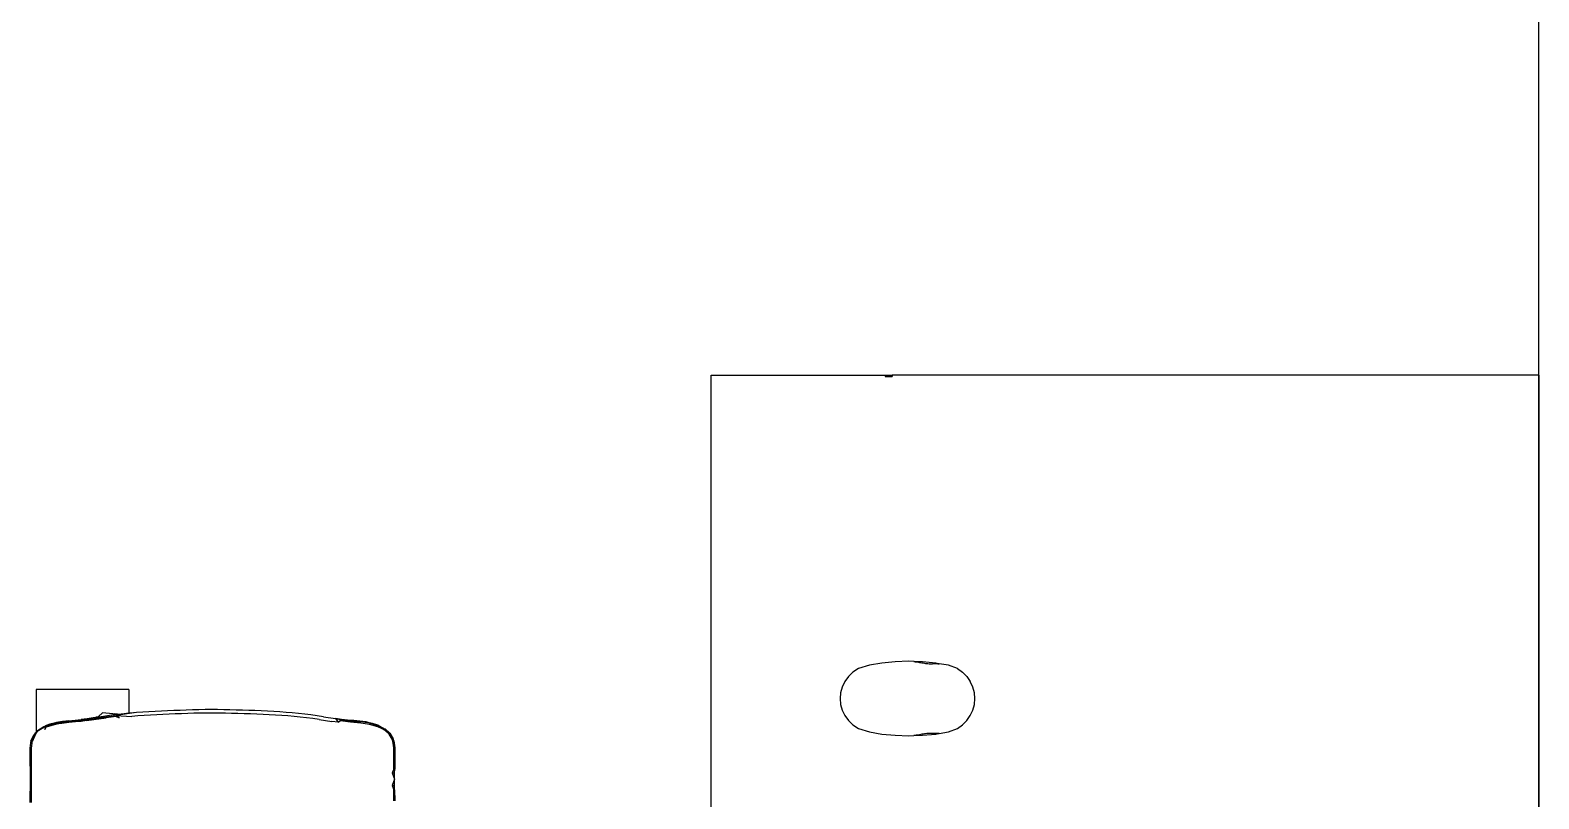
# Model space of a CAD drawing. Header units: metres. Extents: x 428 to 3974, y -4076 to 3914.
# Drawn here: x 1092.319 to 1093.359, y -3844.062 to -3843.533 of the extents above; entities that cross this region are included whole.
import ezdxf

# ---------------------------------------------------------------- set-up
doc = ezdxf.new("R2010")
doc.units = ezdxf.units.M
doc.header["$MEASUREMENT"] = 0
doc.layers.add('Edges', color=7, linetype='Continuous')
doc.layers.add('wall', color=150, linetype='Continuous')

msp = doc.modelspace()

# ---------------------------------------------------------------- linework, layer by layer
at = {"layer": 'Edges'}
for p, q in [((1092.7885, -3843.7704), (1092.9082, -3843.7704)), ((1092.7885, -3844.1648), (1092.7885, -3843.7704)), ((1092.9082, -3843.7704), (1092.9132, -3843.7704)), ((1092.9082, -3843.7704), (1092.9082, -3843.7714)), ((1092.9132, -3843.7704), (1092.9132, -3843.7714)), ((1093.3585, -3843.7704), (1092.9132, -3843.7704)), ((1093.3585, -3843.7704), (1093.3585, -3844.9104)), ((1092.9082, -3843.7714), (1092.9132, -3843.7714)), ((1092.9152, -3843.9678), (1092.9061, -3843.9687)), ((1092.9246, -3843.9674), (1092.9152, -3843.9678)), ((1092.928, -3843.9676), (1092.9246, -3843.9674)), ((1092.928, -3843.9676), (1092.9283, -3843.9676)), ((1092.9283, -3843.9676), (1092.929, -3843.9677)), ((1092.934, -3843.9678), (1092.9283, -3843.9676)), ((1092.929, -3843.9677), (1092.9297, -3843.9678)), ((1092.9297, -3843.9678), (1092.9305, -3843.9679)), ((1092.9305, -3843.9679), (1092.9312, -3843.968)), ((1092.9312, -3843.968), (1092.9313, -3843.968)), ((1092.9313, -3843.968), (1092.932, -3843.9682)), ((1092.932, -3843.9682), (1092.9328, -3843.9683)), ((1092.9328, -3843.9683), (1092.9336, -3843.9685)), ((1092.9336, -3843.9685), (1092.934, -3843.9685)), ((1092.9431, -3843.9687), (1092.934, -3843.9678)), ((1092.934, -3843.9685), (1092.9345, -3843.9686)), ((1092.883, -3843.978), (1092.8805, -3843.9814)), ((1092.8861, -3843.975), (1092.883, -3843.978)), ((1092.8898, -3843.9723), (1092.8861, -3843.975)), ((1092.8974, -3843.9702), (1092.8898, -3843.9723)), ((1092.9061, -3843.9687), (1092.8974, -3843.9702)), ((1092.9345, -3843.9686), (1092.9353, -3843.9687)), ((1092.9353, -3843.9687), (1092.9361, -3843.9689)), ((1092.9361, -3843.9689), (1092.9369, -3843.969)), ((1092.9369, -3843.969), (1092.9377, -3843.969)), ((1092.9377, -3843.969), (1092.9385, -3843.9691)), ((1092.9385, -3843.9691), (1092.9393, -3843.9691)), ((1092.9393, -3843.9691), (1092.9401, -3843.9691)), ((1092.9401, -3843.9691), (1092.9409, -3843.9691)), ((1092.9409, -3843.9691), (1092.9417, -3843.969)), ((1092.9417, -3843.969), (1092.9425, -3843.9689)), ((1092.9425, -3843.9689), (1092.9431, -3843.9689)), ((1092.9452, -3843.9691), (1092.9431, -3843.9687)), ((1092.9431, -3843.9689), (1092.9432, -3843.969)), ((1092.9432, -3843.969), (1092.9439, -3843.969)), ((1092.9439, -3843.969), (1092.9445, -3843.9691)), ((1092.9445, -3843.9691), (1092.9452, -3843.9691)), ((1092.9452, -3843.9691), (1092.9455, -3843.9691)), ((1092.9518, -3843.9702), (1092.9455, -3843.9691)), ((1092.958, -3843.9723), (1092.9518, -3843.9702)), ((1092.958, -3843.9723), (1092.9615, -3843.975)), ((1092.9615, -3843.975), (1092.9645, -3843.978)), ((1092.9645, -3843.978), (1092.9669, -3843.9814)), ((1092.3235, -3843.9868), (1092.3235, -3844.0164)), ((1092.3873, -3843.9868), (1092.3235, -3843.9868)), ((1092.3873, -3843.9868), (1092.3873, -3844.0032)), ((1092.8776, -3843.9891), (1092.8772, -3843.9931)), ((1092.8787, -3843.9852), (1092.8776, -3843.9891)), ((1092.8805, -3843.9814), (1092.8787, -3843.9852)), ((1092.9687, -3843.9852), (1092.9669, -3843.9814)), ((1092.9697, -3843.9891), (1092.9687, -3843.9852)), ((1092.9701, -3843.9931), (1092.9697, -3843.9891)), ((1092.8772, -3843.9931), (1092.8776, -3843.9971)), ((1092.8776, -3843.9971), (1092.8787, -3844.001)), ((1092.9687, -3844.001), (1092.9697, -3843.9971)), ((1092.9697, -3843.9971), (1092.9701, -3843.9931)), ((1092.3369, -3844.0098), (1092.333, -3844.0108)), ((1092.3368, -3844.0102), (1092.339, -3844.0098)), ((1092.3374, -3844.0096), (1092.3369, -3844.0098)), ((1092.3369, -3844.0098), (1092.339, -3844.0098)), ((1092.3417, -3844.0089), (1092.3374, -3844.0096)), ((1092.339, -3844.0098), (1092.3412, -3844.0094)), ((1092.3412, -3844.0094), (1092.346, -3844.0089)), ((1092.3459, -3844.0096), (1092.3412, -3844.0102)), ((1092.346, -3844.0084), (1092.3417, -3844.0089)), ((1092.3507, -3844.0092), (1092.3459, -3844.0096)), ((1092.346, -3844.0084), (1092.3544, -3844.0075)), ((1092.346, -3844.0089), (1092.3507, -3844.0084)), ((1092.3507, -3844.0084), (1092.3544, -3844.008)), ((1092.3544, -3844.0088), (1092.3507, -3844.0092)), ((1092.3586, -3844.007), (1092.3544, -3844.0075)), ((1092.3544, -3844.008), (1092.3582, -3844.0075)), ((1092.3582, -3844.0083), (1092.3544, -3844.0088)), ((1092.3582, -3844.0075), (1092.3716, -3844.0056)), ((1092.3582, -3844.0083), (1092.3716, -3844.0064)), ((1092.3628, -3844.0064), (1092.3586, -3844.007)), ((1092.3646, -3844.0061), (1092.3628, -3844.0064)), ((1092.3646, -3844.0061), (1092.3648, -3844.0057)), ((1092.3658, -3844.0059), (1092.3646, -3844.0061)), ((1092.3648, -3844.0057), (1092.3664, -3844.0054)), ((1092.367, -3844.0058), (1092.3658, -3844.0059)), ((1092.3692, -3844.003), (1092.3664, -3844.0054)), ((1092.3712, -3844.0052), (1092.367, -3844.0058)), ((1092.3682, -3844.0051), (1092.3683, -3844.0051)), ((1092.3764, -3844.0036), (1092.3692, -3844.003)), ((1092.3755, -3844.0046), (1092.3712, -3844.0052)), ((1092.3716, -3844.0056), (1092.3784, -3844.0047)), ((1092.3785, -3844.0055), (1092.3716, -3844.0064)), ((1092.3797, -3844.0041), (1092.3755, -3844.0046)), ((1092.3764, -3844.0036), (1092.3776, -3844.0034)), ((1092.3776, -3844.0034), (1092.3779, -3844.0038)), ((1092.3779, -3844.0038), (1092.3777, -3844.0038)), ((1092.3796, -3844.0039), (1092.3779, -3844.0038)), ((1092.3926, -3844.0027), (1092.3784, -3844.0047)), ((1092.3806, -3844.0063), (1092.3784, -3844.0047)), ((1092.3784, -3844.0047), (1092.3893, -3844.0054)), ((1092.3785, -3844.0055), (1092.3806, -3844.0063)), ((1092.3797, -3844.0041), (1092.3796, -3844.0039)), ((1092.3798, -3844.0041), (1092.3797, -3844.0041)), ((1092.3841, -3844.0036), (1092.3798, -3844.0041)), ((1092.3873, -3844.0032), (1092.3841, -3844.0036)), ((1092.3883, -3844.0031), (1092.3873, -3844.0032)), ((1092.3926, -3844.0027), (1092.3883, -3844.0031)), ((1092.3936, -3844.005), (1092.3893, -3844.0054)), ((1092.3969, -3844.0024), (1092.3926, -3844.0027)), ((1092.3979, -3844.0047), (1092.3936, -3844.005)), ((1092.4012, -3844.0022), (1092.3969, -3844.0024)), ((1092.4022, -3844.0045), (1092.3979, -3844.0047)), ((1092.4055, -3844.0019), (1092.4012, -3844.0022)), ((1092.4065, -3844.0042), (1092.4022, -3844.0045)), ((1092.4098, -3844.0017), (1092.4055, -3844.0019)), ((1092.4108, -3844.004), (1092.4065, -3844.0042)), ((1092.414, -3844.0015), (1092.4098, -3844.0017)), ((1092.4151, -3844.0038), (1092.4108, -3844.004)), ((1092.4183, -3844.0013), (1092.414, -3844.0015)), ((1092.4193, -3844.0036), (1092.4151, -3844.0038)), ((1092.4226, -3844.0012), (1092.4183, -3844.0013)), ((1092.4236, -3844.0035), (1092.4193, -3844.0036)), ((1092.4269, -3844.001), (1092.4226, -3844.0012)), ((1092.4279, -3844.0033), (1092.4236, -3844.0035)), ((1092.4312, -3844.0009), (1092.4269, -3844.001)), ((1092.4322, -3844.0032), (1092.4279, -3844.0033)), ((1092.4355, -3844.0008), (1092.4312, -3844.0009)), ((1092.4365, -3844.0031), (1092.4322, -3844.0032)), ((1092.4398, -3844.0007), (1092.4355, -3844.0008)), ((1092.4408, -3844.0031), (1092.4365, -3844.0031)), ((1092.4441, -3844.0007), (1092.4398, -3844.0007)), ((1092.4451, -3844.0031), (1092.4408, -3844.0031)), ((1092.4485, -3844.0007), (1092.4441, -3844.0007)), ((1092.4494, -3844.0031), (1092.4451, -3844.0031)), ((1092.4528, -3844.0008), (1092.4485, -3844.0007)), ((1092.4538, -3844.0032), (1092.4494, -3844.0031)), ((1092.457, -3844.0009), (1092.4528, -3844.0008)), ((1092.4581, -3844.0033), (1092.4538, -3844.0032)), ((1092.4613, -3844.001), (1092.457, -3844.0009)), ((1092.4625, -3844.0034), (1092.4581, -3844.0033)), ((1092.4656, -3844.0011), (1092.4613, -3844.001)), ((1092.4668, -3844.0035), (1092.4625, -3844.0034)), ((1092.4699, -3844.0013), (1092.4656, -3844.0011)), ((1092.4712, -3844.0037), (1092.4668, -3844.0035)), ((1092.4742, -3844.0014), (1092.4699, -3844.0013)), ((1092.4755, -3844.0038), (1092.4712, -3844.0037)), ((1092.4785, -3844.0016), (1092.4742, -3844.0014)), ((1092.4798, -3844.004), (1092.4755, -3844.0038)), ((1092.4828, -3844.0018), (1092.4785, -3844.0016)), ((1092.4841, -3844.0042), (1092.4798, -3844.004)), ((1092.4871, -3844.002), (1092.4828, -3844.0018)), ((1092.4884, -3844.0045), (1092.4841, -3844.0042)), ((1092.4913, -3844.0023), (1092.4871, -3844.002)), ((1092.4926, -3844.0047), (1092.4884, -3844.0045)), ((1092.4956, -3844.0026), (1092.4913, -3844.0023)), ((1092.4969, -3844.005), (1092.4926, -3844.0047)), ((1092.4999, -3844.0029), (1092.4956, -3844.0026)), ((1092.5012, -3844.0054), (1092.4969, -3844.005)), ((1092.5042, -3844.0033), (1092.4999, -3844.0029)), ((1092.5054, -3844.0058), (1092.5012, -3844.0054)), ((1092.5085, -3844.0038), (1092.5042, -3844.0033)), ((1092.5098, -3844.0063), (1092.5054, -3844.0058)), ((1092.5128, -3844.0044), (1092.5085, -3844.0038)), ((1092.5141, -3844.0069), (1092.5098, -3844.0063)), ((1092.517, -3844.005), (1092.5128, -3844.0044)), ((1092.5184, -3844.0075), (1092.5141, -3844.0069)), ((1092.5213, -3844.0056), (1092.517, -3844.005)), ((1092.5184, -3844.0075), (1092.5272, -3844.0088)), ((1092.5213, -3844.0056), (1092.5297, -3844.0068)), ((1092.5316, -3844.0094), (1092.5272, -3844.0088)), ((1092.5338, -3844.0074), (1092.5297, -3844.0068)), ((1092.5328, -3844.0077), (1092.5297, -3844.0068)), ((1092.5297, -3844.0068), (1092.5316, -3844.0094)), ((1092.5316, -3844.0094), (1092.5328, -3844.0085)), ((1092.5328, -3844.0085), (1092.5328, -3844.0077)), ((1092.5328, -3844.0077), (1092.54, -3844.0085)), ((1092.54, -3844.0093), (1092.5328, -3844.0085)), ((1092.538, -3844.0079), (1092.5338, -3844.0074)), ((1092.5422, -3844.0083), (1092.538, -3844.0079)), ((1092.54, -3844.0085), (1092.5471, -3844.0092)), ((1092.5471, -3844.01), (1092.54, -3844.0093)), ((1092.5464, -3844.0086), (1092.5422, -3844.0083)), ((1092.5508, -3844.0092), (1092.5464, -3844.0086)), ((1092.5531, -3844.0101), (1092.5471, -3844.0092)), ((1092.5531, -3844.0109), (1092.5471, -3844.01)), ((1092.5529, -3844.0097), (1092.5508, -3844.0092)), ((1092.5552, -3844.0103), (1092.5529, -3844.0097)), ((1092.5591, -3844.0119), (1092.5531, -3844.0101)), ((1092.8787, -3844.001), (1092.8805, -3844.0047)), ((1092.8805, -3844.0047), (1092.883, -3844.0082)), ((1092.883, -3844.0082), (1092.8861, -3844.0112)), ((1092.9615, -3844.0112), (1092.9645, -3844.0082)), ((1092.9645, -3844.0082), (1092.9669, -3844.0047)), ((1092.9669, -3844.0047), (1092.9687, -3844.001)), ((1092.3199, -3844.0225), (1092.3216, -3844.0186)), ((1092.3217, -3844.0188), (1092.3201, -3844.0226)), ((1092.3223, -3844.0192), (1092.3207, -3844.0228)), ((1092.3229, -3844.017), (1092.3216, -3844.0186)), ((1092.3235, -3844.0166), (1092.3217, -3844.0188)), ((1092.3223, -3844.0192), (1092.3243, -3844.0157)), ((1092.3235, -3844.0164), (1092.3229, -3844.017)), ((1092.3245, -3844.0153), (1092.3235, -3844.0164)), ((1092.3243, -3844.0157), (1092.3235, -3844.0166)), ((1092.3235, -3844.0165), (1092.3235, -3844.0166)), ((1092.3304, -3844.0121), (1092.3243, -3844.0157)), ((1092.3287, -3844.0126), (1092.3245, -3844.0153)), ((1092.3305, -3844.0117), (1092.3287, -3844.0126)), ((1092.3295, -3844.0145), (1092.3304, -3844.0121)), ((1092.3295, -3844.0145), (1092.3305, -3844.0128)), ((1092.3368, -3844.0102), (1092.3304, -3844.0121)), ((1092.3305, -3844.0128), (1092.3304, -3844.0121)), ((1092.333, -3844.0108), (1092.3305, -3844.0117)), ((1092.3368, -3844.0109), (1092.3305, -3844.0128)), ((1092.339, -3844.0105), (1092.3368, -3844.0109)), ((1092.3412, -3844.0102), (1092.339, -3844.0105)), ((1092.5589, -3844.0126), (1092.5531, -3844.0109)), ((1092.5589, -3844.0115), (1092.5552, -3844.0103)), ((1092.5596, -3844.0118), (1092.5589, -3844.0115)), ((1092.5614, -3844.0137), (1092.5589, -3844.0126)), ((1092.5591, -3844.0119), (1092.5616, -3844.013)), ((1092.5629, -3844.0136), (1092.5596, -3844.0118)), ((1092.5638, -3844.0151), (1092.5614, -3844.0137)), ((1092.5616, -3844.013), (1092.564, -3844.0144)), ((1092.5616, -3844.013), (1092.5629, -3844.0136)), ((1092.5629, -3844.0136), (1092.5639, -3844.014)), ((1092.5666, -3844.0177), (1092.5638, -3844.0151)), ((1092.5639, -3844.014), (1092.567, -3844.0169)), ((1092.567, -3844.0172), (1092.564, -3844.0144)), ((1092.5687, -3844.0211), (1092.5666, -3844.0177)), ((1092.567, -3844.0169), (1092.5693, -3844.0208)), ((1092.5692, -3844.0209), (1092.567, -3844.0172)), ((1092.8861, -3844.0112), (1092.8898, -3844.0138)), ((1092.8898, -3844.0138), (1092.8974, -3844.0159)), ((1092.8974, -3844.0159), (1092.9061, -3844.0175)), ((1092.9061, -3844.0175), (1092.9152, -3844.0184)), ((1092.9152, -3844.0184), (1092.9246, -3844.0187)), ((1092.9246, -3844.0187), (1092.928, -3844.0186)), ((1092.928, -3844.0186), (1092.934, -3844.0184)), ((1092.9283, -3844.0186), (1092.928, -3844.0186)), ((1092.929, -3844.0185), (1092.9283, -3844.0186)), ((1092.9297, -3844.0184), (1092.929, -3844.0185)), ((1092.9305, -3844.0183), (1092.9297, -3844.0184)), ((1092.9312, -3844.0182), (1092.9305, -3844.0183)), ((1092.9313, -3844.0182), (1092.9312, -3844.0182)), ((1092.932, -3844.018), (1092.9313, -3844.0182)), ((1092.9328, -3844.0178), (1092.932, -3844.018)), ((1092.9336, -3844.0177), (1092.9328, -3844.0178)), ((1092.934, -3844.0176), (1092.9336, -3844.0177)), ((1092.934, -3844.0184), (1092.9431, -3844.0175)), ((1092.9345, -3844.0176), (1092.934, -3844.0176)), ((1092.9353, -3844.0174), (1092.9345, -3844.0176)), ((1092.9361, -3844.0173), (1092.9353, -3844.0174)), ((1092.9369, -3844.0172), (1092.9361, -3844.0173)), ((1092.9377, -3844.0171), (1092.9369, -3844.0172)), ((1092.9385, -3844.0171), (1092.9377, -3844.0171)), ((1092.9393, -3844.0171), (1092.9385, -3844.0171)), ((1092.9401, -3844.0171), (1092.9393, -3844.0171)), ((1092.9409, -3844.0171), (1092.9401, -3844.0171)), ((1092.9417, -3844.0172), (1092.9409, -3844.0171)), ((1092.9424, -3844.0172), (1092.9417, -3844.0172)), ((1092.9425, -3844.0172), (1092.9424, -3844.0172)), ((1092.9431, -3844.0172), (1092.9425, -3844.0172)), ((1092.9431, -3844.0175), (1092.9452, -3844.0171)), ((1092.9432, -3844.0172), (1092.9431, -3844.0172)), ((1092.9431, -3844.0172), (1092.9432, -3844.0172)), ((1092.9439, -3844.0172), (1092.9432, -3844.0172)), ((1092.9445, -3844.0171), (1092.9439, -3844.0172)), ((1092.9452, -3844.0171), (1092.9445, -3844.0171)), ((1092.9455, -3844.0171), (1092.9452, -3844.0171)), ((1092.9455, -3844.0171), (1092.9518, -3844.0159)), ((1092.9518, -3844.0159), (1092.958, -3844.0138)), ((1092.958, -3844.0138), (1092.9615, -3844.0112)), ((1092.3194, -3844.0273), (1092.3198, -3844.0235)), ((1092.3194, -3844.0308), (1092.3194, -3844.0273)), ((1092.3194, -3844.0315), (1092.3194, -3844.0308)), ((1092.3198, -3844.0235), (1092.3199, -3844.0233)), ((1092.3199, -3844.0225), (1092.3199, -3844.0233)), ((1092.3199, -3844.0231), (1092.3201, -3844.0226)), ((1092.3199, -3844.0233), (1092.3199, -3844.0231)), ((1092.3205, -3844.0237), (1092.32, -3844.0273)), ((1092.32, -3844.0273), (1092.32, -3844.0308)), ((1092.32, -3844.0308), (1092.32, -3844.0314)), ((1092.3206, -3844.0232), (1092.3205, -3844.0237)), ((1092.3207, -3844.0228), (1092.3206, -3844.0232)), ((1092.5689, -3844.0218), (1092.5687, -3844.0211)), ((1092.5692, -3844.0225), (1092.5689, -3844.0218)), ((1092.5692, -3844.0209), (1092.5695, -3844.0216)), ((1092.5699, -3844.027), (1092.5692, -3844.0225)), ((1092.5699, -3844.0223), (1092.5693, -3844.0208)), ((1092.5695, -3844.0216), (1092.5698, -3844.0224)), ((1092.5705, -3844.0269), (1092.5698, -3844.0224)), ((1092.5699, -3844.0223), (1092.5706, -3844.027)), ((1092.5699, -3844.0314), (1092.5699, -3844.027)), ((1092.5705, -3844.0314), (1092.5705, -3844.0269)), ((1092.5706, -3844.027), (1092.5706, -3844.0315)), ((1092.3194, -3844.0321), (1092.3194, -3844.0315)), ((1092.3194, -3844.0359), (1092.3194, -3844.0321)), ((1092.3194, -3844.0397), (1092.3194, -3844.0359)), ((1092.3194, -3844.0397), (1092.3194, -3844.0484)), ((1092.32, -3844.0314), (1092.32, -3844.0321)), ((1092.32, -3844.0321), (1092.3201, -3844.0359)), ((1092.3201, -3844.0359), (1092.3201, -3844.0397)), ((1092.3201, -3844.0397), (1092.3201, -3844.0484)), ((1092.5699, -3844.0332), (1092.5699, -3844.0314)), ((1092.5699, -3844.0351), (1092.5699, -3844.0332)), ((1092.5699, -3844.0418), (1092.5699, -3844.0351)), ((1092.5705, -3844.0314), (1092.5705, -3844.0332)), ((1092.5706, -3844.0315), (1092.5705, -3844.0332)), ((1092.5705, -3844.0332), (1092.5705, -3844.0351)), ((1092.5705, -3844.0351), (1092.5705, -3844.0418)), ((1092.3194, -3844.0484), (1092.3194, -3844.0569)), ((1092.3201, -3844.0484), (1092.3201, -3844.0569)), ((1092.5699, -3844.0418), (1092.5688, -3844.0443)), ((1092.5688, -3844.0443), (1092.5704, -3844.0486)), ((1092.5688, -3844.0443), (1092.5703, -3844.0443)), ((1092.5704, -3844.0486), (1092.5688, -3844.0529)), ((1092.5703, -3844.0443), (1092.5705, -3844.0418)), ((1092.5704, -3844.0486), (1092.5703, -3844.0443)), ((1092.5703, -3844.0529), (1092.5704, -3844.0486)), ((1092.3194, -3844.0608), (1092.3194, -3844.0569)), ((1092.3194, -3844.0647), (1092.3194, -3844.0608)), ((1092.3201, -3844.0608), (1092.32, -3844.0647)), ((1092.3201, -3844.0569), (1092.3201, -3844.0608)), ((1092.5688, -3844.0529), (1092.5698, -3844.056)), ((1092.5688, -3844.0529), (1092.5703, -3844.0529)), ((1092.5699, -3844.0634), (1092.5698, -3844.056)), ((1092.5704, -3844.056), (1092.5703, -3844.0529)), ((1092.5704, -3844.056), (1092.5705, -3844.0634))]:
    msp.add_line(p, q, dxfattribs=at)
at = {"layer": 'wall'}
msp.add_line((1093.3585, -3847.0574), (1093.3585, -3843.4074), dxfattribs=at)
msp.add_line((1093.3585, -3847.0574), (1093.3585, -3843.4074), dxfattribs=at)

doc.saveas('drawing.dxf')
